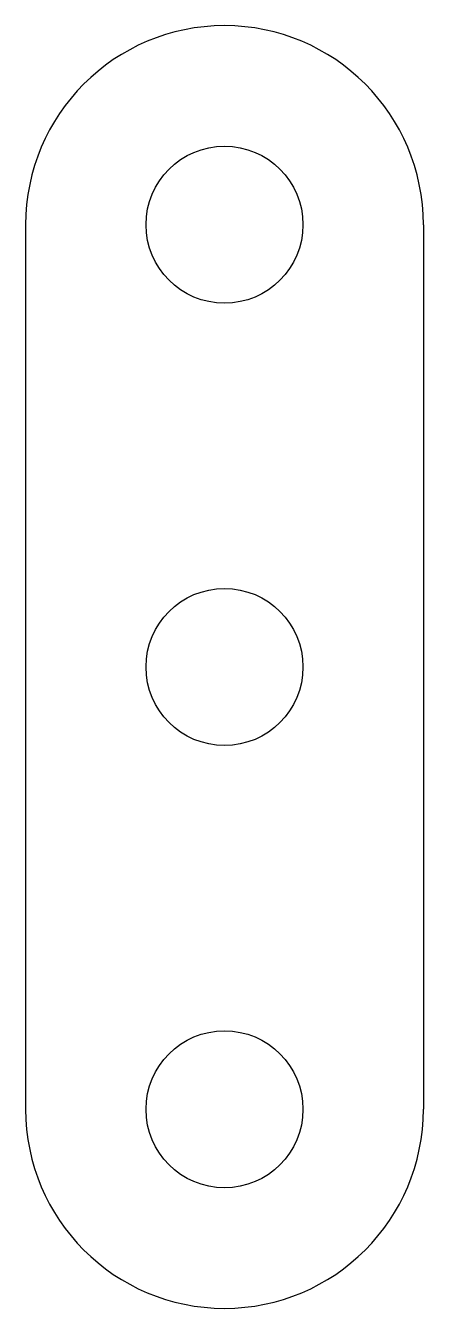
# Model space of a CAD drawing. Header units: millimetres. Extents: x -9 to 9, y -8.4 to 49.6.
import ezdxf

# ---------------------------------------------------------------- set-up
doc = ezdxf.new("R2010")
doc.units = ezdxf.units.MM

msp = doc.modelspace()

# ---------------------------------------------------------------- linework, layer by layer
at = {"color": 7, "linetype": 'Continuous'}
for p, q in [((-9, 40.6), (-9, 0.6)), ((9, 40.6), (9, 0.6))]:
    msp.add_line(p, q, dxfattribs=at)
for centre in [(0, 40.6), (0, 20.6), (0, 0.6)]:
    msp.add_circle(centre, 3.55, dxfattribs=at)
for centre, start, end in [((0, 40.6), 0, 180), ((0, 0.6), 180, 0)]:
    msp.add_arc(centre, 9, start, end, dxfattribs=at)

doc.saveas('drawing.dxf')
